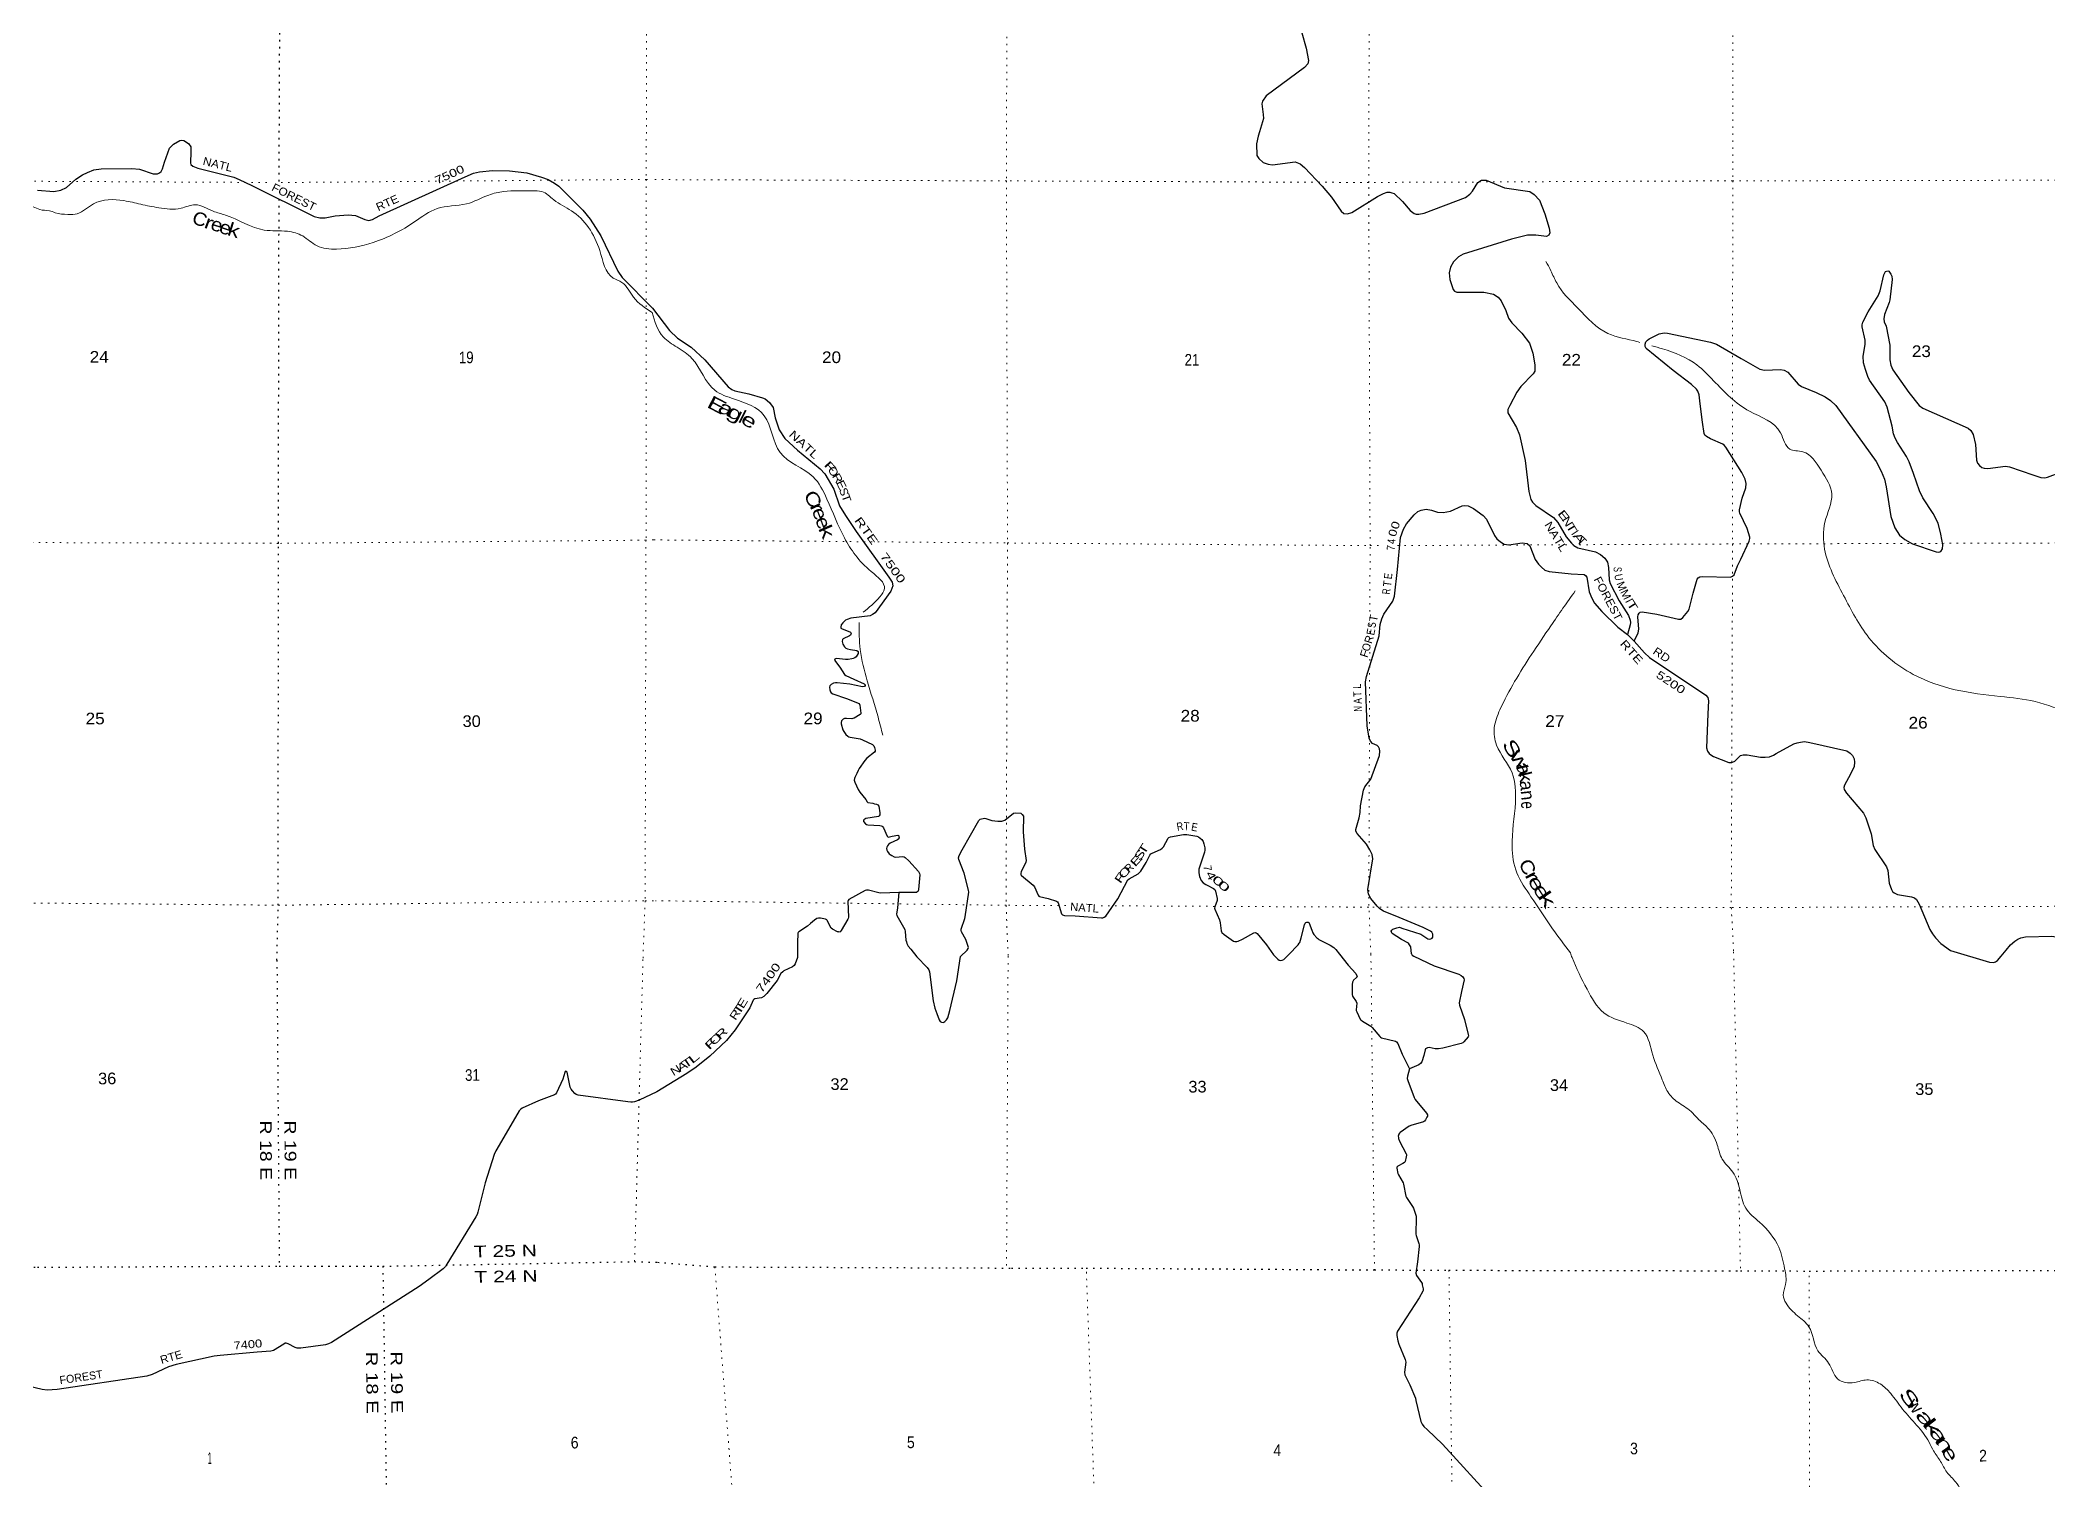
# Model space of a CAD drawing. Header units: feet. Extents: x -3 to 248627, y 0 to 184934.
# Drawn here: x 114828 to 144936, y 38384 to 59982 of the extents above; entities that cross this region are included whole.
import ezdxf
from ezdxf.enums import TextEntityAlignment as Align

# ---------------------------------------------------------------- set-up
doc = ezdxf.new("R2010")
doc.units = ezdxf.units.FT
doc.header["$LTSCALE"] = 70
doc.linetypes.add('DOTTED', pattern=[1.5, 0.3, -1.2])
for name, color, linetype, lineweight in [('29', 7, 'Continuous', 25), ('30', 7, 'Continuous', 35), ('39', 7, 'Continuous', 13), ('6', 7, 'DOTTED', 25), ('7', 7, 'DOTTED', 13)]:
    doc.layers.add(name, color=color, linetype=linetype, lineweight=lineweight)
doc.layers.add('41', color=7, linetype='Continuous')

msp = doc.modelspace()

# ---------------------------------------------------------------- linework, layer by layer
at = {"layer": '29'}
msp.add_line((138631.34, 51066.44), (138731.89, 50967.75), dxfattribs=at)
for points in [[(133748.61, 60091.6), (133813.88, 59862.32), (133849.31, 59677.33), (133839.79, 59628.52), (133787.03, 59570.92), (133212.51, 59148.52), (133157.98, 59067.71), (133149.26, 59027.21), (133171.37, 58866.68), (133175.62, 58805.67), (133116.51, 58608.22)], [(114790.57, 57733.17), (115032.14, 57713.51), (115140.8, 57732.1), (115224.28, 57772.03), (115364.46, 57897.47), (115462.36, 57960.11), (115540.27, 57998.42), (115633.62, 58035.34), (115744.25, 58051.21), (116201.68, 58056.24), (116320.65, 58044.71), (116520.99, 57974.92), (116585.95, 57976.83), (116619.36, 57989.37), (116640.96, 58011.41), (116661.13, 58052.06), (116694.57, 58154.22), (116769.73, 58361.36), (116829.86, 58419.83), (116924.28, 58478.38), (116949.34, 58482.56), (116983.8, 58474.5), (117053.76, 58432.41), (117087.18, 58382.25), (117090.36, 58312.02), (117084.88, 58135.17), (117087.17, 58116.85), (117116.41, 58091.77), (117193.17, 58061.11), (117730.41, 57924.58), (117812.09, 57889.96), (118002.48, 57802.05), (118937.54, 57337.34), (119022.6, 57314.47), (119104.61, 57316.44), (119252.66, 57345.23), (119447.12, 57362.42), (119556.83, 57354.08), (119697.12, 57290.16), (119756.21, 57278.83), (119810.51, 57291.37), (119913.09, 57344.99), (121204.2, 57931.18), (121326.72, 57985.18), (121418.61, 58008.17), (121612.19, 58024.71), (121865.54, 58020.71), (122124.62, 57991.92), (122345.88, 57928.76), (122446.13, 57891.14), (122543.36, 57836.3), (122604.85, 57790.83), (122964.84, 57433.53), (123076.84, 57295.54), (123234.16, 57048.44), (123490.36, 56516.04), (123556.24, 56422.36), (124009.13, 55959.68)], [(133116.51, 58608.22), (133096.45, 58541.21), (133070.19, 58428.54), (133071.61, 58253.83), (133101.82, 58207), (133170.34, 58148.98), (133244.14, 58122.61), (133311.02, 58110.62), (133648.91, 58156.15), (133676.38, 58148.98), (133723.82, 58127.88), (133790.57, 58073.44), (134053.54, 57791.49), (134192.94, 57624.37), (134340.55, 57418.44), (134381.1, 57382.99), (134435.43, 57376.25), (134500.05, 57398.6), (134884.49, 57634.99), (134973.1, 57682.18), (135027.73, 57700.81), (135067.98, 57703.28), (135099.83, 57694.05), (135132.45, 57680.7), (135258.01, 57563.86), (135375.52, 57426.93), (135431.69, 57381.52), (135464.83, 57369.47), (135505.26, 57372.39), (135584.56, 57386.79), (136201.29, 57624.16), (136269.62, 57672.31), (136306.72, 57719.1), (136390.06, 57848.94), (136443.77, 57882.61), (136512.07, 57882.86), (136789.54, 57767.71), (137169.1, 57710.64), (137234.45, 57669), (137312.61, 57581.7), (137391.95, 57378.52), (137459.25, 57159.28), (137466.39, 57094.06), (137450.57, 57057.13), (137416.92, 57038.77), (137257.08, 57055.18), (137134.3, 57057.13), (136895.17, 56997.65), (136169.01, 56772.02), (136095.87, 56730.1), (136022.77, 56657.75), (135979.9, 56577.14), (135958.82, 56492.74), (135970.01, 56390.53), (136016.8, 56239.56), (136037.89, 56215.83), (136073.38, 56203.38), (136477.08, 56200.53), (136622.99, 56173.63), (136692.71, 56125.71), (136738.96, 56073.41), (136808.03, 55924.47), (136849.66, 55809.68), (136897.41, 55739.36), (137048.84, 55584.27), (137160.66, 55435.18), (137211.85, 55288.46), (137245, 55113.42), (137245, 55018.48), (137218.92, 54978.9), (137034.47, 54786.32), (136970.9, 54699.36), (136865.75, 54503.26), (136839.12, 54440.9), (136839.44, 54392.76), (136966.69, 54171.39), (137013.07, 54061.13), (137097.12, 53676.65), (137153.69, 53210.21), (137181.74, 53093.23), (137208.1, 53051.03), (137257, 53000.95), (137524.37, 52818.95), (137586, 52744.99), (137713.28, 52533.67), (137793.21, 52433.89), (137830.11, 52399.61), (137886.66, 52368.49), (138154.29, 52307.63), (138225.45, 52267.74), (138293.97, 52209.72), (138330.87, 52151.7), (138350.17, 52073.5), (138357.23, 51887.97), (138370.73, 51832.81), (138509.84, 51569.21), (138649.09, 51349.83), (138673.5, 51281.38), (138676.15, 51245.78), (138674.66, 51211.08), (138631.34, 51066.44)], [(142923.16, 53480.25), (142856.99, 53656.63), (142817.66, 53735.06), (142679.98, 53946.44), (142646.34, 54012), (142622.62, 54073.98), (142602.77, 54191.82), (142525.1, 54474.87), (142491.94, 54557.88), (142263.06, 54879.96), (142235.18, 54935.11), (142200.91, 55040.61), (142171.92, 55140.84), (142166.21, 55243.98), (142198.28, 55416.45), (142196.9, 55483.11), (142151.52, 55680.19), (142150.84, 55711.85), (142161.38, 55751.41), (142244.13, 55907.13), (142390.75, 56148.03), (142419.69, 56219.57), (142475.62, 56461.42), (142490.86, 56493.86), (142504.04, 56512.32), (142537.76, 56521.59), (142554.12, 56514.96), (142580.47, 56470.12), (142596.29, 56441.11), (142599.33, 56392.82), (142564.66, 56085.05), (142554.33, 56047.19), (142485.59, 55868.78), (142475.65, 55800.12), (142482.95, 55758.01), (142509.31, 55693.51), (142566.42, 55407.97), (142567.31, 55184.36), (142583.51, 55106.43), (142612.11, 55036.67), (142850.1, 54697.84), (143004.84, 54502.58), (143059.25, 54462.23), (143743.87, 54161.31), (143782.39, 54126.74), (143814.01, 54068.71), (143851.07, 53917.87), (143864.09, 53681.01), (143882.2, 53634.39), (143908.9, 53601.88), (143948.44, 53572.87), (143982.7, 53559.68), (144037.86, 53557.69), (144301.62, 53591.33), (144361.71, 53583.15), (144711.09, 53459.81), (144831.41, 53421.21), (144892.04, 53414.62), (144931.57, 53423.85), (145358.56, 53584.74)], [(124009.13, 55959.68), (124265.97, 55627.7), (124387.57, 55510.12), (124589.03, 55375.02), (124796.32, 55185.65), (125146.28, 54783.74), (125198.99, 54741.54), (125244.62, 54722.41), (125458.34, 54677.74), (125662.87, 54614.94), (125699.76, 54599.12), (125765.73, 54546.45), (125821, 54472.52), (125850.98, 54315.12), (125910.62, 54134.94), (125993.96, 54007.29), (126185.29, 53830.01), (126527.37, 53552.09), (126595.95, 53475.39), (126729.17, 53247.98), (126817.29, 52998.23), (126903.86, 52849.63), (127063.04, 52612.11), (127554.65, 51925.67), (127604.39, 51849.18), (127613.26, 51798.23), (127584.01, 51718.57), (127349.7, 51392.07), (127312.8, 51365.69), (127273.12, 51347.36), (126987.21, 51309.77), (126930.64, 51293.17), (126904.29, 51279.33), (126888.47, 51266.8), (126863.43, 51242.41), (126843.02, 51211.58), (126835.76, 51174.49), (126837.08, 51163.28), (126846.85, 51155.29), (126978.6, 51100.74), (126987.31, 51093.39), (126991.26, 51082.18), (126978.47, 51056.52), (126967.54, 51045.26), (126870.38, 51002.48), (126859.48, 50989.87), (126854.21, 50963.5), (126866.14, 50920.07), (126891.11, 50881.74), (126909.56, 50862.62), (126933.89, 50851.59), (126979.24, 50843.02)], [(139724.83, 54526.5), (139708.21, 54660.15), (139686.38, 54718.85), (139667.93, 54745.22), (139592.75, 54815.17), (139319.58, 55026.79), (138914.84, 55355.27), (138895.66, 55387.44), (138895.66, 55421.73), (138908.84, 55458.65), (138931.21, 55483.87), (138956.28, 55503.49), (139109.15, 55577.34), (139181.35, 55589.89), (139233.03, 55587.89), (139878.78, 55450.74), (139966.29, 55419.41), (140337.39, 55205.57), (140619.43, 55048.52), (140688.62, 55031.98), (140927.81, 55043.25), (140982.42, 55033.38), (141035.88, 55001.05), (141189.65, 54823.91), (141244.11, 54786.09), (141463.08, 54698.71), (141597.3, 54630.48), (141676.37, 54577.73), (141756.29, 54503.13), (142363.36, 53661.67), (142438.12, 53518.79), (142485.56, 53394.83), (142512.11, 53279.46), (142582.74, 52837.1), (142641.07, 52666.89), (142709.82, 52557.45), (142793.94, 52490.18), (142905.3, 52428.4), (143260.68, 52305.05), (143302.64, 52302.92), (143331.63, 52313.47), (143358.75, 52353.08), (143363.26, 52411.06), (143333.42, 52570.22), (143289.46, 52735.46), (143218.42, 52880), (143059.24, 53117.52), (143012.7, 53220.76), (142923.16, 53480.25)], [(140283.96, 52095.03), (140332.42, 52196.57), (140458.62, 52467.77), (140469.17, 52504.7), (140467.32, 52527.94), (140425.72, 52654.66), (140318.49, 52886.04), (140311.03, 52904.27), (140311.03, 52935.92), (140353.13, 53109.08), (140408.55, 53265.61), (140411.75, 53330.06), (140395.37, 53397.48), (140348.28, 53495.01), (140105.45, 53878.82), (140084.36, 53905.19), (140063.76, 53921.73), (139876.12, 54000.52), (139815.52, 54034.43), (139794.43, 54055.53), (139782.43, 54081.11), (139758.96, 54252.01), (139724.83, 54526.5)], [(135393.41, 46274.95), (135382.2, 46380.44), (135363.75, 46412.09), (135346.77, 46434.13), (135243.02, 46492.63), (135105.38, 46581.36), (135092.27, 46599.35), (135089.63, 46615.17), (135097.54, 46628.36), (135115.56, 46645.66), (135173.98, 46667.92), (135213.51, 46673.2), (135249.52, 46661.46), (135535.04, 46568.41), (135636.77, 46501.87), (135661.59, 46496.49), (135685.31, 46499.13), (135703.76, 46512.31), (135712.79, 46527.84), (135711.66, 46570.34), (135698.49, 46599.35), (135679.07, 46614.34), (135569.32, 46672.86), (135210.02, 46822.35), (134974.47, 46917.31), (134920.95, 46952.77), (134876.14, 46992.33), (134785.17, 47106.65), (134746.99, 47171.68), (134737.6, 47239.41), (134812.88, 47700.49), (134805.12, 47763.89), (134770.71, 47837.64), (134719.64, 47918.84), (134578.3, 48082.92), (134559.85, 48117.21), (134558.42, 48142.29), (134608.9, 48315.04), (134623.11, 48395.47), (134629.42, 48495.9), (134672.1, 48733), (134694.27, 48780.54), (134782.51, 48895.58), (134911.47, 49249.08), (134920.94, 49317.26), (134915.67, 49351.55), (134899.87, 49379.76), (134876.13, 49401.66), (134807.61, 49433.31), (134776.21, 49466.44), (134757.53, 49512.43), (134728.93, 49695.69), (134704.91, 50355.03), (134717.99, 50438.18), (134908.82, 51044.04), (134925.32, 51214.86), (134949.93, 51301.96), (134977.74, 51369.52), (135113.35, 51568.34), (135138.44, 51640.54), (135185.6, 52042.45), (135227.01, 52522.76), (135271.49, 52647.06), (135317.55, 52725.59), (135434.9, 52863.34), (135490.46, 52909.63), (135540, 52932.16), (135614.13, 52947.73), (135691.9, 52931.84), (135782.82, 52900.26), (135867.66, 52895.3), (135977.86, 52916.09), (136153.76, 52995.2), (136183.45, 53000.48), (136241.44, 52995.21), (136325.52, 52954.65), (136468.11, 52852.79), (136516.91, 52795.46), (136640.09, 52551.98), (136673.69, 52502.01), (136726.41, 52454.53), (136784.39, 52422.88), (136855.52, 52410.83), (137053.24, 52438.71), (137127.39, 52432.38), (137169.21, 52396.51), (137246.58, 52188.92), (137295.72, 52122.21), (137343.17, 52074.74), (137390.61, 52032.54), (137459.9, 52009.58), (137789.57, 51976.73), (137981.01, 51963.96), (138004.88, 51952.17), (138021.26, 51928.01), (138056.57, 51704.82), (138096.98, 51610.55), (138139.15, 51536.7), (138249.55, 51408.95), (138488.69, 51177.3), (138631.34, 51066.44)], [(138731.89, 50967.75), (138790.2, 51089.7), (138800.37, 51144.49), (138786.93, 51329.44), (138792.84, 51358.72), (138806.02, 51387.73), (138824.47, 51403.55), (138855.12, 51407.69), (139072.85, 51371.05), (139396.42, 51295.42), (139432.38, 51297.95), (139462.31, 51319.16), (139538.75, 51408.83), (139556.73, 51444.42), (139615.41, 51687.51), (139678, 51898.43), (139691.62, 51915.22), (139715.34, 51931.05), (139762.06, 51938.46), (140179.23, 51928.41), (140209.74, 51939.54), (140231.95, 51960.06), (140283.96, 52095.03)], [(138731.89, 50967.75), (138885.25, 50788.54), (138961.51, 50719.08), (139806.71, 50155.47), (139836.57, 50123.02), (139848.43, 50070.96), (139839.85, 49876), (139818.35, 49365.5), (139831.3, 49317.28), (139857.66, 49280.36), (139881.38, 49259.26), (139923.88, 49234.63), (140150.23, 49145.85), (140195.43, 49147.63), (140239.84, 49166.95), (140326.82, 49248.71), (140367.65, 49261.85), (140429.61, 49259.26), (140625.36, 49225.13), (140695.82, 49224.97), (140764.35, 49232.89), (140822.34, 49253.99), (140863.35, 49278.91), (141125.6, 49425.09), (141178.16, 49442.57), (141225.61, 49453.12), (141288.86, 49458.39), (141369.49, 49446.7), (141920.73, 49320.93), (141974.16, 49288.29), (142008.42, 49248.72), (142032.14, 49198.61), (142036.14, 49149.83), (142032.14, 49085.2), (141975.64, 48969.06), (141885.21, 48804.42), (141876.63, 48768.71), (141881.91, 48742.33), (141918.84, 48687.77), (142171.77, 48387.75), (142208.74, 48316.39), (142288.76, 48075.95), (142316.8, 47898.36), (142340.03, 47842.68), (142517.12, 47581.86), (142536.94, 47524.69), (142558.37, 47337.71), (142590.92, 47241.63), (142606.74, 47211.31), (142633.87, 47190.82), (142680.54, 47166.47), (142889.51, 47129.99), (142936.2, 47113.72), (142965.2, 47089.99), (143005.11, 47021.2), (143167.86, 46640.97), (143205.05, 46575.68), (143249.85, 46515.02), (143333.11, 46429.57), (143477.27, 46324.92)], [(126979.24, 50843.02), (127073.71, 50825.17), (127094.05, 50810.53), (127098.01, 50796.69), (127093.56, 50778.9), (127080.87, 50755.14), (127065.06, 50732.07), (127043.97, 50715.58), (127022.89, 50705.7), (126999.39, 50700.7), (126943.82, 50691.85), (126903.43, 50692.86), (126771.56, 50705.2), (126756.69, 50703.06), (126746.14, 50694.48), (126741.51, 50681.14), (126821.15, 50578.46), (126892.44, 50465.03), (126910.7, 50449.63), (127032.46, 50395.11), (127187.63, 50323.93), (127200.09, 50312.35), (127200.81, 50302.83), (127191.58, 50288.33), (127183.68, 50284.37), (127162.03, 50282.28), (126970.27, 50318.86), (126780.42, 50342.4), (126756.5, 50343.42), (126726.39, 50338.44), (126689.49, 50316.02), (126669.72, 50294.92), (126665.77, 50276.46), (126669.72, 50238.22), (126681.58, 50203.93), (126690.81, 50192.06), (126714.02, 50174.67), (126921.67, 50105.9), (127109.88, 50029.21), (127121.23, 50004.98), (127137.55, 49886.79), (127133.6, 49873.6), (127124.81, 49864.27), (127034.76, 49808.99), (127017.63, 49803.71), (127002.71, 49802.21), (126918.78, 49806.41), (126889.8, 49805.03), (126868.72, 49794.48), (126843.68, 49770.75), (126838.66, 49748.28), (126839.73, 49723.93), (126866.09, 49636.9), (126878.22, 49609.51), (126912.21, 49567.01), (126942.52, 49541.95), (126954.38, 49532.72), (126977.9, 49524.88), (127127.02, 49498.43), (127161.66, 49486.31), (127309.35, 49417.66), (127328.66, 49397.56), (127341.83, 49371.18), (127349.74, 49332.94), (127351.06, 49317.12), (127340.98, 49301.01), (127227.18, 49210.97), (127196.71, 49176.69), (127109.89, 49053.38), (127094.08, 49026.35), (127076.21, 48979.96), (127045.32, 48919.53), (127040.05, 48905.03), (127037.41, 48881.95), (127045.32, 48852.94), (127093.49, 48742.74), (127119.12, 48698.65), (127208.89, 48588.9)], [(127208.89, 48588.9), (127229.83, 48556.89), (127242.8, 48547.45), (127316.71, 48535.24), (127341.84, 48527.88), (127372.16, 48519.31), (127387.97, 48510.74), (127404.52, 48490.84), (127420.21, 48390.3), (127418.28, 48359.75), (127410.37, 48343.93), (127400.06, 48336.07), (127212.1, 48306.31), (127195.57, 48296.45), (127182.39, 48284.59), (127174.48, 48271.4), (127174, 48262.17), (127203.47, 48226.56), (127220.6, 48216.01), (127241.79, 48209.77), (127419.64, 48199.35), (127439.37, 48195.57), (127455.19, 48188.98), (127465.73, 48179.75), (127477.49, 48165.06), (127531.62, 48038.65), (127547.03, 48026.22), (127603.04, 48042.19), (127689.76, 48054.47), (127698.99, 48051.83), (127702.99, 48048.01), (127706.89, 48036.01), (127708.21, 48021.5), (127706.89, 48008.32), (127702.94, 48000.4), (127684.81, 47985.73), (127576.74, 47935.71), (127550.07, 47914.69), (127535.58, 47897.55), (127525.03, 47877.77), (127520.54, 47855.42), (127525.03, 47831.61), (127535.58, 47809.19), (127560.28, 47776.95), (127575.11, 47764.36), (127602.79, 47748.53), (127635.73, 47728.75), (127654.06, 47724.49), (127764.01, 47736.33), (127785.97, 47732.05), (127801.78, 47722.82), (127853.75, 47669.81), (127998.14, 47509.19), (128012.64, 47488.76), (128016.59, 47478.21), (128019.02, 47462.43), (127998.37, 47239.36), (127992.87, 47217.11), (127982.33, 47206.56), (127970.47, 47197.32), (127952.26, 47193.23), (127706.44, 47193.74)], [(128629.37, 46235.35), (128730.94, 46331.65), (128743.2, 46353.4), (128748.07, 46372.53), (128745.43, 46387.7), (128707.64, 46492.16), (128646.02, 46604.85), (128640, 46625.73), (128640, 46646.17), (128694.04, 46805.07), (128700.65, 46831.87), (128754.66, 47198.71), (128751.81, 47231.76), (128684.61, 47483.16), (128603.29, 47692.37), (128601.79, 47716.31), (128612.33, 47750.59), (128653.68, 47834.98), (128906.22, 48276.76), (128927.3, 48295.23), (128990.56, 48308.41), (129009.01, 48305.78), (129100.67, 48274.24), (129190.88, 48263.58), (129251.5, 48266.21), (129292.56, 48281.88), (129422.82, 48384.9), (129454.77, 48390.09), (129533.52, 48387.54), (129556.62, 48365.76), (129573.06, 48340.06), (129571.83, 48104.42), (129589.05, 47845.09), (129615.23, 47676.74), (129610.45, 47650.07), (129538.79, 47505.31), (129533.52, 47486.19), (129533.98, 47473.35), (129536.16, 47462.45), (129544.06, 47451.9), (129721.97, 47304.21), (129739.26, 47281.97), (129794.46, 47153.87), (129805, 47140.69), (129812.78, 47137.09), (129946.59, 47104.65), (130071.21, 47067.49), (130085.7, 47056.94), (130096.29, 47042.03), (130145.76, 46873.09), (130160.82, 46859.8), (130191.13, 46850.57), (130349.53, 46844.52), (130744.63, 46816.28), (130767.03, 46817.6), (130785.16, 46823.52), (130809.2, 46842.65), (130987.84, 47100.48), (131141.31, 47383.99), (131158.62, 47401.63), (131294.74, 47475.72), (131316.58, 47494.76), (131332.4, 47515.86), (131413.16, 47646.32), (131469.45, 47754.75), (131485.28, 47773.67), (131506.36, 47788.17), (131629.6, 47842.85), (131655.28, 47860.7), (131673.73, 47881.8), (131742.01, 48009.45), (131754.12, 48021.59), (131780.48, 48030.82), (131974.2, 48065.1), (132021.99, 48067.16), (132174.51, 48040.04), (132196.92, 48030.81), (132225.68, 48012.47), (132249.63, 47989.93), (132266.76, 47958.28), (132279.94, 47925.31), (132293.12, 47867.29), (132293.12, 47831.68), (132289, 47799.27), (132204.31, 47546.18), (132203.51, 47518.49), (132204.83, 47488.16), (132216.69, 47436.73), (132241.73, 47376.06), (132269.65, 47341.03), (132307.62, 47314.08), (132326.92, 47304.6)], [(132326.92, 47304.6), (132425.29, 47256.28), (132444.68, 47239.58), (132456.54, 47214.52), (132477.62, 47106.39), (132476.7, 47073.26), (132442.04, 46979.79), (132439.41, 46961.33), (132442.35, 46944.69), (132513.82, 46785.75), (132526.39, 46741.76), (132538.25, 46621.76), (132544.84, 46603.29), (132551.23, 46594.72), (132581.74, 46566.37), (132725.39, 46465.49), (132742.52, 46460.87), (132760.67, 46459.61), (132774.15, 46460.87), (132795.23, 46466.15), (132860.71, 46495.58), (133027.17, 46588.79), (133050.9, 46595.38), (133064.85, 46591.64), (133081.21, 46578.24), (133220.2, 46410.41), (133323.52, 46262.61)], [(127706.44, 47193.74), (127434.61, 47186.26), (127406.46, 47190.75), (127250.95, 47228.99), (127220.89, 47230.93), (127199.56, 47225.03), (126954.65, 47088.77), (126945.22, 47077.99), (126942.58, 47062.17), (126949.87, 46825.47), (126946.53, 46807.66), (126942.58, 46794.47), (126838.47, 46624.36), (126825.29, 46607.88), (126808.16, 46601.28), (126800.25, 46603.26), (126787.07, 46605.9), (126711.5, 46645.06), (126690.87, 46661.28), (126631.96, 46777.89), (126623.66, 46786.56), (126606.53, 46794.47), (126530.12, 46808.25), (126501.1, 46810.3), (126476.05, 46804.35), (126442.1, 46782.3), (126381.17, 46730.5), (126333.91, 46692.07), (126204.58, 46606.55), (126195.36, 46595.35), (126189.69, 46583.83), (126187.27, 46441.13), (126184.7, 46221.53)], [(127706.44, 47193.74), (127685.77, 46966.65), (127672.66, 46870.97), (127673.44, 46850.09), (127793.9, 46640.19), (127802.64, 46612.64), (127811.04, 46478.65), (127818.15, 46453.81), (127825.53, 46429.86), (127846.62, 46390.3), (127883.78, 46343.12), (127975.67, 46231.62)], [(133552.5, 46263.97), (133695.86, 46409.42), (133711.15, 46433.18), (133716.42, 46447.68), (133738.15, 46513.86), (133786.7, 46710.74), (133799.44, 46735.17), (133809.99, 46743.08), (133825.8, 46750.99), (133842.78, 46750.82), (133853.48, 46745.72), (133860.07, 46737.8), (133896.38, 46630.11), (133914.1, 46591.43), (133929.91, 46567.69), (133974.72, 46516.26), (133989.22, 46503.07), (134005.89, 46491.19), (134121.63, 46432.66), (134172.4, 46404.17), (134230.39, 46368.56), (134259.26, 46341.92), (134313.73, 46268.48)], [(144311.75, 46330.26), (144377.85, 46411.43), (144441.11, 46464.18), (144488.56, 46495.84), (144530.74, 46516.94), (144599.27, 46532.77), (144994.68, 46538.04), (145137.02, 46516.94), (145195.01, 46495.84), (145274.1, 46448.36), (145439.14, 46337.51)], [(126184.7, 46221.53), (126151.2, 46126.22), (126133.73, 46099.53), (126111.93, 46079.86), (125982.71, 46020.01), (125964.48, 46005.65), (125937.8, 45978.95), (125879.75, 45877.59), (125728.09, 45680.74), (125679.89, 45634.95), (125643.47, 45614.47), (125546.64, 45599.27), (125530.34, 45589.63), (125522.05, 45581.33), (125469.92, 45466.8), (125251.89, 45133.71), (125118.65, 44973.3), (124872.34, 44740.91), (124666.63, 44574.4), (124525.09, 44478.74), (124073.82, 44204.39)], [(127975.67, 46231.62), (128130.63, 46069.17), (128153.11, 46035.65), (128163.74, 46004.74), (128217.74, 45568.68), (128245.6, 45460.78), (128276.3, 45379.35), (128309.99, 45284.06), (128326.55, 45261.97), (128344.95, 45248.33), (128368.86, 45245.4), (128379.9, 45249.08), (128396.45, 45258.29), (128421.67, 45286.25), (128440.6, 45315.35), (128470.12, 45424.86), (128577.11, 45871.04), (128629.37, 46235.35)], [(133323.52, 46262.61), (133388.24, 46194.35), (133406.64, 46181.47), (133434.23, 46177.78), (133454.47, 46179.63), (133478.38, 46192.51), (133552.5, 46263.97)], [(134313.73, 46268.48), (134442.22, 46107.57), (134561, 45978.06), (134575.48, 45946.11), (134579.4, 45932.04), (134570.2, 45919.15), (134524.21, 45880.49), (134510.87, 45851.81), (134503.97, 45814.22), (134501.22, 45667.88), (134510.89, 45642.6), (134565.4, 45559.9), (134574.8, 45533.5), (134563.76, 45435.94), (134564.23, 45426.27), (134571.47, 45406.99), (134623.1, 45297.42), (134631.83, 45286.83), (134656.27, 45263.83), (134781.45, 45190.92), (134805.22, 45169.48), (134918.75, 45033.47), (134930.31, 45024.05), (134945.03, 45014.84), (135151.07, 44966.98), (135167.09, 44956.05), (135187.86, 44932.01), (135251.89, 44768.63), (135364.97, 44548.92)], [(135393.41, 46274.95), (135405.86, 46254.64), (135427.93, 46238.07), (135732.34, 46096.48), (136101.82, 45970.3), (136139.87, 45949.06), (136161.94, 45932.49), (136178.5, 45906.72), (136182.58, 45883.48), (136142.21, 45710.64), (136109.52, 45541.32), (136111.94, 45503.55), (136188.67, 45288), (136245.21, 45066.49), (136246.56, 45047.05), (136241.05, 45030.49), (136178.5, 44956.85), (136163.78, 44942.13), (136138.21, 44930.12), (135863.64, 44858.77), (135797.7, 44850.08), (135750.58, 44851.17), (135659.72, 44868.49), (135632.13, 44866.65), (135621.36, 44861.73), (135604.54, 44848.24), (135599.02, 44835.36), (135576.95, 44749.25), (135549.35, 44656.8), (135530.52, 44632.76), (135503.36, 44610.78), (135435.63, 44578.81), (135364.97, 44548.92)], [(143477.27, 46324.92), (144062.63, 46152.35), (144121.31, 46147.95), (144150.74, 46155.31), (144181.75, 46176.02), (144238.28, 46238.16), (144311.75, 46330.26)], [(124073.82, 44204.39), (123813.79, 44078.66), (123743.74, 44057.05), (123713.51, 44048.81), (123685.12, 44049.72), (123639.7, 44055.46), (122897.53, 44156.03), (122867.3, 44166.11), (122847.79, 44178.26), (122809.61, 44218.34), (122794.04, 44243.09), (122779.05, 44275.9), (122731.51, 44497.83), (122722.6, 44510.69), (122713.37, 44515.73), (122702.46, 44508.85), (122695.13, 44494.19), (122668.09, 44397.29), (122570.58, 44189.94), (122555.93, 44169.78), (122541.49, 44160.17), (122299.74, 44070.44), (122058.64, 43959.92), (122029.34, 43941.59), (122010.34, 43920.32), (121816.29, 43584.64), (121663.93, 43319.35), (121638.16, 43265.08), (121502.8, 42837.69), (121393.76, 42400.2), (121382.77, 42367.2), (121363.98, 42328.18), (120928.52, 41617.59), (120906.54, 41584.6), (120872.46, 41547.99), (120659.22, 41388.38), (120511.7, 41285.27), (119197.64, 40446.41), (119154.6, 40425.35), (119107.55, 40408.82), (118735.16, 40359.37), (118681.27, 40361.89), (118650.9, 40368.53), (118546.5, 40427.18), (118516.57, 40432.86), (118504.38, 40432.68), (118484.23, 40419.85), (118327.02, 40325.46), (118288.24, 40313.55), (118082.86, 40297.78), (117526.29, 40247.56), (117440.37, 40237.38), (116868.73, 40113.76), (116752.47, 40078.57), (116506.07, 39963.47), (116426.95, 39938.22), (115082.39, 39740.93), (114934.54, 39728.86), (114858.1, 39737.41), (114480.98, 39828.97)], [(135364.97, 44548.92), (135333.19, 44438.65), (135330.65, 44404.21), (135336.87, 44374.22), (135433.63, 44118.15), (135450.01, 44089.81), (135619.26, 43887.32), (135631.5, 43857.86), (135633.98, 43846.82), (135634.44, 43839), (135624.78, 43822.89), (135602.7, 43784.24), (135589.82, 43767.67), (135570.94, 43757.52), (135383.79, 43699.56), (135374.13, 43694.5), (135358.95, 43687.94), (135224.2, 43595.09), (135212.7, 43583.58), (135202.12, 43569.32), (135197.44, 43555.8), (135195.68, 43540.79), (135196.14, 43521), (135200.28, 43503.05), (135215.62, 43463.19), (135313.89, 43275.25), (135316.65, 43263.28), (135318.59, 43253.57), (135315.73, 43229.23), (135299.17, 43162.04), (135292.73, 43150.07), (135286.3, 43143.06), (135263.62, 43129.59)], [(135263.62, 43129.59), (135188.33, 43091.62), (135181.89, 43085.18), (135175.26, 43077.11), (135173.62, 43058.49), (135189.39, 42980.49), (135198, 42960.46), (135266.98, 42838.04), (135272.18, 42819.23), (135310.55, 42642.05), (135318.96, 42619.45), (135410.94, 42483.22), (135421.6, 42458.55), (135461.07, 42340.1), (135464.01, 42319.58), (135458.32, 42072.26), (135462, 42052.03), (135505.23, 41932.35), (135508.44, 41909.02), (135508.91, 41883.57), (135484.23, 41653.63), (135460.62, 41482.74), (135461.54, 41471.69), (135464.05, 41464.61), (135469.82, 41452.36), (135542.79, 41345.62), (135551.23, 41327.65), (135554.44, 41310.62), (135568.24, 41251.71), (135569.62, 41234.68), (135568.7, 41224.56), (135565.01, 41214.77), (135508.48, 41114.41), (135184.23, 40616.15), (135173.36, 40584.63), (135173.19, 40551.72), (135189.74, 40468.88), (135203.65, 40421.57), (135296.54, 40191.87), (135306.57, 40151.34), (135288.17, 39998.55), (135292.51, 39958.53), (135369.24, 39811.38), (135450.98, 39611.04), (135460.1, 39575.66), (135534.82, 39257.52), (135551.25, 39219.86), (135577.01, 39186.72), (135633.76, 39132.4), (135857.87, 38918.29), (136641.25, 38061.04)]]:
    msp.add_lwpolyline(points, dxfattribs=at)
at = {"layer": '39'}
for points in [[(109422.76, 56825.7), (109822.16, 56836.7), (110225.22, 56852.44), (110393.72, 56952.74), (110728.92, 56887.23), (111059.96, 56835.8), (111310.62, 56995.29), (111698.52, 57135.87), (112032.56, 57209.44), (112191.47, 57251.19), (112312.75, 57211.97), (112468.89, 57344.4), (112629.14, 57466.79), (112999.64, 57518.52), (113135.94, 57612.47), (113417.74, 57663.4), (113613.02, 57695.4), (113806.46, 57707.23), (113998.75, 57614.23), (114245.22, 57551.95), (114530.04, 57483.98), (114721.55, 57483.7), (114824.73, 57440.29), (114965.99, 57423.42), (115052.92, 57393.97), (115244.66, 57367.49), (115385.68, 57378.84), (115628.37, 57526.16), (116083.57, 57574.63), (116336.02, 57520.47), (116606.59, 57468.49), (116941.3, 57461.44), (117154.55, 57513.76), (117421.46, 57417.41), (117605.41, 57358.6), (118189.9, 57134.1), (118536.8, 57115.06), (118765.19, 57044.56), (118980.12, 56897.35), (119272.85, 56847.59), (119822.37, 56947.29), (120448.73, 57259.34), (120779.72, 57455.84), (121222.63, 57526.36), (121556.18, 57658.38), (121779.49, 57712.81), (122208.82, 57720.72), (122352.03, 57711.94), (122530.48, 57586.57), (122795.94, 57423.68), (123220.27, 56824.83), (123422.46, 56412.66), (123552.88, 56346.09), (123727.09, 56125.83), (124007.09, 55897.26)], [(138815.45, 55448.58), (138774.12, 55460.16), (138339.84, 55580.67), (137889.69, 55959.57), (137570.55, 56339.44), (137483.49, 56523.74), (137410.14, 56663.55)], [(124007.09, 55897.26), (124174.57, 55527.08), (124380.83, 55376.11), (124603.07, 55206.86), (124945.54, 54729.96), (125238.64, 54598.48), (125685.9, 54348.73), (125924.9, 53793.97), (126419.55, 53432.87), (126626.22, 53098.3), (126889.17, 52517.12), (127291.83, 52009.47), (127489.12, 51753.66), (127419.52, 51631.14), (127171.41, 51400.29)], [(145560.53, 49864.75), (145289.69, 49901.62), (144746.9, 50059.32), (144221.54, 50136.18), (143547.25, 50238.45), (142918.42, 50467.46), (142254.11, 51017.57), (141872.7, 51650.14), (141588.59, 52346.5), (141594.15, 52749.98), (141696.62, 53172.86), (141534.52, 53533.31), (141260.81, 53807.89), (141065.66, 53847.79), (140928.72, 54088.99), (140463.99, 54415.55), (139923.84, 54873.87), (139673.98, 55109.92), (139158.13, 55352.15), (138998.38, 55397.24)], [(137848.4, 51720.83), (137483.03, 51197.16), (137193.02, 50763.68), (136720.19, 49938.22), (136635.15, 49664.51), (136669.17, 49407.99), (136901.32, 48990.49), (136951.83, 48546.2), (136901.68, 47884.82), (136972.79, 47490.8), (137185.29, 47131.97), (137509.57, 46649.17), (137775.61, 46289.39)], [(127109.83, 51247.55), (127126.35, 50838.55), (127231.08, 50371.63), (127393.61, 49829.59), (127463.75, 49554.63)], [(137775.61, 46289.39), (137801.72, 46220.43), (138025.96, 45745.5), (138277.6, 45392.45), (138622.6, 45237.38), (138874.9, 45107.95), (139011.83, 44756.22), (139154.91, 44386.4), (139236.5, 44203.57), (139386.32, 44051.36), (139586.36, 43911.54), (139699.78, 43789.34), (139833.31, 43667.25), (139977.71, 43412.27), (140053.47, 43195.15), (140211.59, 43000.69), (140315.77, 42741.43), (140405.99, 42461.95), (140612.51, 42249.65), (140900.5, 41874.66), (140988.97, 41550.84), (141004.47, 41317.25), (140967.22, 41153.85), (141010.19, 41035.25), (141184.38, 40844.91), (141352.38, 40680.72), (141489.36, 40320.94), (141649.43, 40136.56), (141783.66, 39899.65), (142035.51, 39844.75), (142222.4, 39884.15), (142421.97, 39822.89), (142579.78, 39678.79), (142758.25, 39446.18), (143155.65, 38948.15), (143222.82, 38818.41), (143328.42, 38657.88), (143421.92, 38501.3), (143553.6, 38353.02), (143698.01, 38096.02), (143811.98, 37883.16), (143893.19, 37762.77), (143994.61, 37628.41), (144164.91, 37415.89), (144270.75, 37215.07), (144406.03, 37137.31), (144543.44, 37039.42), (144892.26, 36920.64), (145117.38, 36960.26), (145671.84, 37106.62), (145875.27, 37071.58), (146247.48, 36743.43), (146606.36, 36624.7), (146870.18, 36586), (147033.52, 36526.54), (147187.03, 36428.75), (147431.2, 36311.35), (147760.66, 36065.54), (147921.93, 36016.14), (148067.09, 35968.66), (148266.88, 35871.15), (148744.76, 35702.77), (148966.71, 35601.36), (149116.17, 35507.58), (149247.68, 35387.49), (149455.61, 35275.92), (149642.98, 35234.74), (149902.56, 35232.27), (150108.03, 35193.21), (150329.2, 35220.72), (150667.62, 35156.27), (150924.98, 35188.03), (151138.26, 35189.31), (151404.36, 35106.3), (151621.65, 35109.62), (151870.51, 35215.86), (152255.79, 35389.41), (152449.99, 35549.72), (152642.26, 35697.94), (152983.99, 35752.37), (153260.23, 35657.32), (153479.11, 35396.74), (153640.29, 35029.05), (153802.11, 34554.59), (153849.44, 34379.6), (153922.68, 34247.08), (154030.46, 34058.36), (154342.78, 33651.28), (154516.61, 33521.38), (154574.56, 33253.79), (154748.58, 33091.65), (154990.58, 33002.45), (155055.02, 32992.76), (155111.69, 32938.71), (155171.05, 32869.16)]]:
    msp.add_spline(points, degree=3, dxfattribs=at)
at = {"layer": '6'}
msp.add_line((118378.55, 46179.2), (118414.04, 41592.17), dxfattribs=at)
for points in [[(118411.82, 57863.63), (118435.02, 63251.89), (118454.13, 68674.24), (118350.12, 74113.62), (118752.9, 78163.6)], [(118378.55, 46179.2), (118399.7, 47005.19), (118400.61, 52433.42), (118411.3, 57632.8)], [(93065.11, 41740.99), (93362.35, 41746.35), (96745.1, 41776.95), (98819.71, 41793.38), (102221.88, 41882.37), (104139.59, 41750.65), (107768.26, 41677.57), (111214.18, 41618.57), (113052.2, 41618.4), (114788.43, 41574.21), (118414.04, 41592.17), (119967.16, 41588.92), (123742.77, 41657.87), (124087.87, 41648.76)], [(119967.16, 41588.92), (120058.14, 35693.43), (120067.34, 30272.32), (120016.12, 25163.85), (120016.05, 25089.74)], [(124087.87, 41648.76), (124946.2, 41579.56), (129394.95, 41561.14), (130515.85, 41560.57), (134838.03, 41534.11), (135954.79, 41528.72), (140327.17, 41520.69), (141357.39, 41516.79), (145540.66, 41528.54), (146550.64, 41521.74), (151116.11, 41524.94), (152214.76, 41519.44), (155111.49, 41537.45)]]:
    msp.add_lwpolyline(points, dxfattribs=at)
at = {"layer": '7'}
for p, q in [((123742.77, 41657.87), (123868.86, 46208.69)), ((129343.96, 46239.43), (129320.63, 41563.48)), ((134784.79, 46271.3), (134838.03, 41534.11)), ((140223.34, 46304.46), (140327.17, 41520.69))]:
    msp.add_line(p, q, dxfattribs=at)
for points in [[(134784.79, 46271.3), (134753.46, 47000.2), (134772.69, 52399.27), (134752.05, 57847.08), (134765.75, 63304.71), (134783.21, 68732.04), (134839.41, 74209.51), (135367.22, 79685.19), (135935.17, 85142.4), (136502.72, 90553.21), (136688.25, 92169.09)], [(142278.95, 92203.75), (142070.12, 90625.48), (141468.08, 85188.72), (140859.75, 79723.77), (140323.88, 74248.14), (140235.45, 68772.96), (140217.66, 63309.31), (140210.19, 57871.81), (140208.67, 52424.17), (140188.94, 46968.61), (140223.34, 46304.46)], [(130012.34, 80769.42), (129892.59, 79618.23), (129375.24, 74186.85), (129341.23, 68711.23), (129333.88, 63287.85), (129318.52, 57870.59), (129335.28, 52438.94), (129313.71, 47003.57), (129343.96, 46239.43)], [(123960.05, 65058.52), (123931.89, 63325.78), (123916.9, 57893.39), (123913.84, 52481.26), (123900.67, 47071.06), (123868.86, 46208.69)], [(92998.03, 57997.07), (96704.77, 57994.01), (101942.36, 57974.86), (107089.13, 57729.12), (109934.49, 57867.73), (112643.85, 57876.11), (118294.12, 57846.24)], [(118441.95, 57845.88), (123916.9, 57893.39), (123998.51, 57890.54)], [(154998.25, 58002.61), (151206.07, 57947.28), (145686.34, 57882.26), (140210.19, 57871.81), (134752.05, 57847.08), (129318.52, 57870.59), (123998.51, 57890.54)], [(124028.26, 52484.81), (123913.84, 52481.26), (118400.61, 52433.42), (112796.12, 52451.28), (107218.7, 52366.57), (101774.07, 52553.17), (96558.11, 52637.02), (93020.18, 52630.56)], [(124028.26, 52484.81), (129335.28, 52438.94), (134772.69, 52399.27), (134970.27, 52399.44)], [(135184.32, 52399.62), (140208.67, 52424.17), (145682.86, 52440.69), (151193.72, 52501.31), (155036.1, 52498.29)], [(93042.45, 47234.24), (96807.2, 47205), (102233.73, 47254.08), (107620.62, 46980.28), (112950.19, 47052.66), (118399.7, 47005.19), (123900.67, 47071.06), (124058.03, 47072.15)], [(130210.48, 46999.02), (129313.71, 47003.57), (124058.03, 47072.15)], [(155073.86, 47008.22), (151157.46, 46999.48), (145681.32, 46991.04), (140188.94, 46968.61), (134751.23, 46976), (130725.33, 46996.41)], [(124946.2, 41579.56), (125365.19, 36166.96), (125422.98, 30927.47), (125412.33, 25691.59), (125439.99, 20443.86), (125387, 15221.83), (124996.48, 12582.45), (125151.21, 11067.49)], [(130719.65, 9177.36), (130716.75, 9278.64), (130783.07, 14625.65), (130863.5, 19968.71), (130752.69, 25324.73), (130766.65, 30679.49), (130710.23, 36025.76), (130515.85, 41560.57)], [(135954.79, 41528.72), (136032.76, 35944.86), (136103.69, 30528.16), (136100.05, 25131.16), (136273.52, 19727.17), (136163.38, 14307.37), (136327.92, 9048.37), (136269.83, 6542.76)], [(141634.66, 1828.64), (141611.59, 3739.48), (141601.73, 9039.7), (141456.83, 14377.39), (141452.95, 19687.71), (141434.03, 25155.09), (141447.58, 30576.32), (141364.76, 35962.72), (141357.39, 41516.79)]]:
    msp.add_lwpolyline(points, dxfattribs=at)

# ---------------------------------------------------------------- texts
at = {"layer": '30'}
for s, rotation, width, p in [('NATL', 345.741, 1.1, (117478.02, 58060.95)), ('FOREST', 333.573, 1.1, (118608.4, 57574.68)), ('7500', 24.419, 1.3, (120992.26, 57911.9)), ('RTE', 24.419, 1.1, (120059.24, 57488.22)), ('NATL', 317.183, 1.3, (126243.47, 53871.54)), ('F', 311.801, 1.85, (126632.54, 53539.48)), ('O', 300.362, 1.2, (126671.45, 53480.67)), ('R', 300.362, 1.25, (126735.48, 53380.35)), ('E', 295.435, 1.25, (126790.29, 53286.78)), ('S', 289.435, 1.1, (126826.24, 53188.11)), ('T', 289.435, 1.25, (126862.43, 53093.85)), ('RTE   7500', 305.609, 1.45, (127375.93, 52298.26)), ('0', 71.607, 1.3, (135207.98, 52687.21)), ('NATL', 301.061, 1.2, (137509.36, 52503.98)), ('E', 307.804, 1.55, (137627.61, 52813.55)), ('N', 301.061, 1.25, (137680.74, 52729.69)), ('T', 301.061, 1.55, (137740.74, 52632.75)), ('7', 85.072, 0.85, (135142.91, 52362.13)), ('4', 85.072, 0.85, (135152.25, 52457.26)), ('0', 76.311, 1.2, (135171.36, 52577.69)), ('A', 308.697, 1.65, (137859.32, 52474.55)), ('T', 83.308, 0.95, (135089.14, 51821.05)), ('E', 83.308, 0.85, (135102.65, 51936.06)), ('FOREST', 297.822, 1.1, (138288.94, 51578.24)), ('S', 269.936, 0.7, (138424.72, 52042.21)), ('U', 280.752, 0.85, (138442.73, 51912.32)), ('R', 83.308, 0.75, (135075.59, 51705.56)), ('M', 295.822, 1.1, (138552.56, 51640.09)), ('T', 302.405, 1.6, (138654.76, 51468.62)), ('S', 84.483, 0.8, (134858.66, 51202.63)), ('T', 79.222, 1.05, (134883.43, 51299.87)), ('O', 72.517, 0.95, (134775.19, 50858.96)), ('E', 78.483, 0.9, (134842.16, 51094.22)), ('RTE', 311.555, 1.3, (138649.89, 50764.79)), ('F', 72.517, 1.1, (134746.38, 50761.3)), ('RD', 326.303, 1.15, (139111.99, 50711.68)), ('L', 92.086, 0.8, (134636.82, 50290.82)), ('5200', 326.303, 1.35, (139248.97, 50299.03)), ('T', 92.086, 0.85, (134640.93, 50175.29)), ('A', 92.086, 0.8, (134645.23, 50070.4)), ('N', 92.086, 0.7, (134649.47, 49954.19)), ('R', 10.035, 0.85, (131931.38, 48128.61)), ('T', 356.917, 0.9, (132016.5, 48130.09)), ('E', 349.917, 0.9, (132129.72, 48117.18)), ('T', 57.565, 1.6, (131423.22, 47815.63)), ('O', 48.559, 1.5, (131135.2, 47459.51)), ('E', 48.241, 1.7, (131308.47, 47638.27)), ('S', 55.565, 1.45, (131365.72, 47725.56)), ('7', 277.492, 0.95, (132276.45, 47552.23)), ('F', 55.572, 1.55, (131070.29, 47383.02)), ('4', 298.427, 1.5, (132334.9, 47420.54)), ('0', 320.839, 1.95, (132455.94, 47319.38)), ('0', 319.263, 2, (132541.71, 47245.08)), ('NATL', 355.912, 1.05, (130486.23, 46908.13)), ('T', 56.793, 1.65, (125353.64, 45413.46)), ('E', 58.793, 1.4, (125409.99, 45506.17)), ('R', 43.334, 1.6, (125085.69, 45038.03)), ('R', 56.793, 1.3, (125297.3, 45330.89)), ('F', 43.334, 1.9, (124925.96, 44887.75)), ('O', 43.334, 1.55, (124997.44, 44954.54)), ('N', 31.298, 1.25, (124387.13, 44476.78)), ('A', 31.298, 1.4, (124486.49, 44537.19)), ('T', 34.053, 1.65, (124566.6, 44592.68)), ('L', 38.988, 1.85, (124669.46, 44669.02))]:
    msp.add_text(s, height=120, rotation=rotation, dxfattribs=dict(at, width=width)).set_placement(p, align=Align.CENTER)
for s, rotation, p in [('I', 303.697, (137795.98, 52561.11)), ('T', 314.176, (137909.21, 52426.07)), ('M', 291.822, (138489.67, 51769.92)), ('I', 297.822, (138605.02, 51546.58)), ('R', 72.517, (134812.76, 50975.13)), ('R', 45.559, (131200.19, 47523.65))]:
    msp.add_text(s, height=120, rotation=rotation, dxfattribs=at).set_placement(p, align=Align.CENTER)
for s, rotation, width, p in [('7400', 54.388, 1.4, (125650.4, 45679.32)), ('7400', 5.156, 1.2, (117735.45, 40336.72)), ('RTE', 16.34, 1.05, (116648.5, 40122.15))]:
    msp.add_text(s, height=120, rotation=rotation, dxfattribs=dict(at, width=width)).set_placement(p)
msp.add_text('FOREST', height=120, rotation=8.348, dxfattribs=at).set_placement((115128.27, 39818.41))
at = {"layer": '41'}
for s, rotation, width, p in [('C', 340.655, 1.1, (117189.84, 57204.62)), ('r', 339.65, 1.35, (117328.85, 57153.12)), ('e', 342.242, 1.15, (117450.02, 57119.05)), ('e', 340.996, 1.15, (117576.72, 57074.71)), ('k', 342.677, 1.3, (117703.98, 57035.97)), ('E', 332.346, 1.55, (124932.58, 54420.65)), ('a', 336.56, 1.4, (125071.88, 54367.7)), ('g', 332.816, 1.5, (125208.25, 54300.18)), ('l', 332.816, 1.15, (125314.32, 54243.52)), ('e', 330.317, 1.45, (125412.28, 54192.01)), ('C', 299.562, 1.3, (126330.48, 53049.72)), ('r', 295.246, 1.5, (126392.55, 52936)), ('e', 290.854, 1.2, (126429.12, 52843.86)), ('e', 290.854, 1.2, (126478.45, 52708.97)), ('k', 293.667, 1.45, (126532.1, 52568.62)), ('S', 300.994, 1.55, (136813.78, 49305.45)), ('w', 304.837, 1.6, (136939.01, 49122.47)), ('a', 292.748, 1.35, (136983.59, 49019.65)), ('k', 283.149, 1.15, (137005.98, 48907.26)), ('e', 271.134, 0.75, (137038.67, 48504.32)), ('C', 294.495, 1.2, (137043.38, 47536.91)), ('r', 297.303, 1.55, (137117.75, 47397.05)), ('e', 300.596, 1.5, (137184.21, 47282.31)), ('e', 302.979, 1.6, (137264.72, 47153.79)), ('k', 303.141, 1.8, (137341.1, 47040.24)), ('S', 307.498, 1.75, (142782.81, 39545.6)), ('a', 308.706, 1.9, (143024.16, 39243.18)), ('k', 308.295, 2, (143128.16, 39112.45)), ('a', 304.78, 1.75, (143216.56, 39002.5)), ('n', 304.967, 1.75, (143306.41, 38861.03)), ('e', 301.735, 1.55, (143385.42, 38725.53))]:
    msp.add_text(s, height=200, rotation=rotation, dxfattribs=dict(at, width=width)).set_placement(p, align=Align.CENTER)
for s, rotation, p in [('a', 277.149, (137023.08, 48790.41)), ('n', 276.227, (137038.07, 48644.84)), ('w', 308.76, (142871.29, 39433.78))]:
    msp.add_text(s, height=200, rotation=rotation, dxfattribs=at).set_placement(p, align=Align.CENTER)
at = {"layer": '6'}
for s, rotation, width, p in [('R 18 E', 270.443, 1.25, (118123.48, 43774.83)), ('R 19 E', 270.443, 1.25, (118490.18, 43775.18)), ('T 25 N', 1.046, 1.35, (121331.59, 41721.96)), ('T 24 N', 1.046, 1.35, (121341.61, 41340.95)), ('R 18 E', 270.884, 1.3, (119711.95, 40304.99)), ('R 19 E', 270.884, 1.3, (120083.04, 40310.47))]:
    msp.add_text(s, height=175, rotation=rotation, dxfattribs=dict(at, width=width)).set_placement(p)
at = {"layer": '7'}
for s, width, p in [('23', 1.1, (142896.53, 55228.18)), ('24', 1.1, (115570.69, 55143.35)), ('19', 0.85, (121107.44, 55135.46)), ('20', 1.1, (126553.04, 55137.94)), ('21', 0.85, (131990.87, 55099.06)), ('22', 1.1, (137648.33, 55099.98)), ('25', 1.1, (115509.8, 49718.27)), ('30', 1.05, (121162.88, 49678.49)), ('29', 1.1, (126275.91, 49720)), ('28', 1.1, (131931.12, 49759.91)), ('27', 1.1, (137399.63, 49680.15)), ('26', 1.1, (142847.19, 49655.73))]:
    msp.add_text(s, height=175, dxfattribs=dict(at, width=width)).set_placement(p)
for s, rotation, width, p in [('36', 0.62, 1.05, (115697.83, 44316.91)), ('31', 0.62, 0.85, (121201.07, 44368.98)), ('32', 0.344, 1.05, (126680.72, 44233.05)), ('33', 0.344, 1.05, (132048.1, 44194.56)), ('34', 0.344, 1.05, (137469.45, 44218.48)), ('35', 0.344, 1.05, (142948.09, 44158.21)), ('6', 0.62, 0.9, (122786.02, 38854.73)), ('5', 0.344, 0.9, (127827.43, 38859.57)), ('4', 0.344, 0.9, (133323.07, 38741.01)), ('3', 0.344, 0.9, (138671.72, 38766.95)), ('1', 0.62, 0.45, (117342.73, 38621.26)), ('2', 0.344, 0.9, (143905.89, 38659.32))]:
    msp.add_text(s, height=175, rotation=rotation, dxfattribs=dict(at, width=width)).set_placement(p)

doc.saveas('drawing.dxf')
